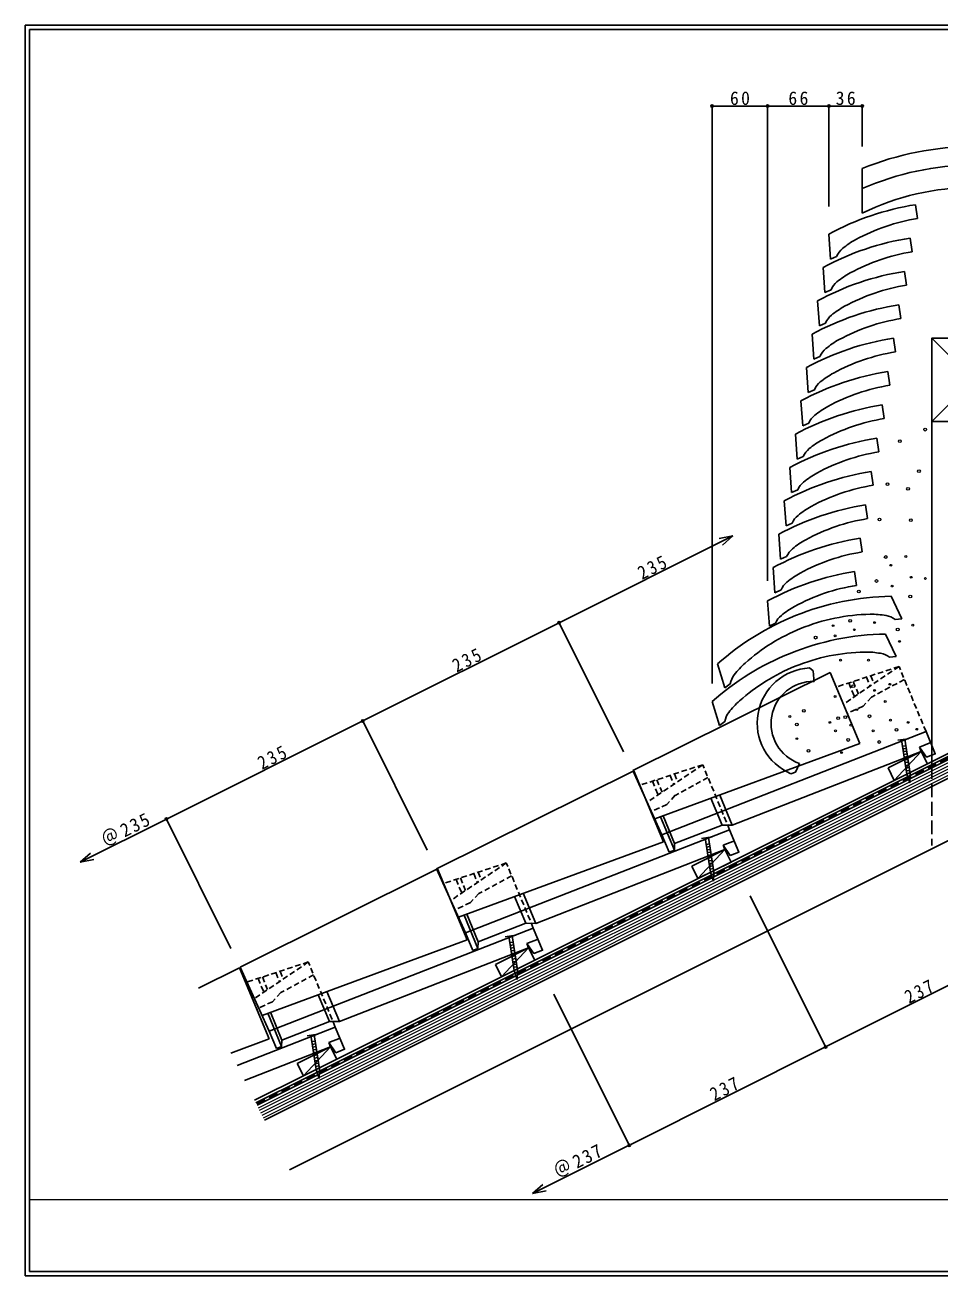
# Model space of a CAD drawing. Units: millimetres, scale not verified. Extents: x -1898 to 2142, y -2692 to 1538.
# Drawn here: x -1898 to -910, y -1252 to 98 of the extents above; entities that cross this region are included whole.
import ezdxf

# ---------------------------------------------------------------- set-up
doc = ezdxf.new("R2010")
doc.units = ezdxf.units.MM
doc.header["$LTSCALE"] = 5
doc.header["$PDMODE"] = 32
doc.header["$PDSIZE"] = 2.5
for name, pattern in [('DASHED1', [1.8, 1.2, -0.6]), ('DASHED2', [3, 2, -1]), ('DASHED3', [4, 3, -1])]:
    doc.linetypes.add(name, pattern=pattern)
doc.layers.add('0-A', color=7, linetype='Continuous', lineweight=25)
doc.styles.add('ＭＳ ゴシック', font='')
doc.styles.get('ＭＳ ゴシック').set_extended_font_data('MS Gothic')

msp = doc.modelspace()

# ---------------------------------------------------------------- linework, layer by layer
at = {"layer": '0-A'}
for p, q in [((91.806, 98.147), (-1898.193, 98.147)), ((-1898.193, -1251.853), (-1898.193, 98.147)), ((-1028.836, -600.559), (-1241.833, -706.442)), ((-997.018, -677.241), (-1028.836, -600.559)), ((-955.787, -673.784), (-944.421, -672.037)), ((-951.833, -673.177), (-946.153, -710.133)), ((-997.018, -677.241), (-1218.276, -758.633)), ((-930.706, -685.713), (-966.484, -703.601)), ((-950.77, -680.095), (-947.31, -679.564)), ((-950.314, -683.061), (-946.854, -682.529)), ((-949.858, -686.026), (-946.399, -685.494)), ((-949.403, -688.991), (-945.943, -688.459)), ((-920.254, -676.264), (-932.523, -681.054)), ((-930.706, -685.713), (-932.523, -681.054)), ((-924.84, -692.012), (-932.523, -681.054)), ((-923.998, -699.129), (-930.706, -685.713)), ((-923.998, -699.129), (-959.775, -717.018)), ((-948.947, -691.956), (-945.487, -691.424)), ((-948.491, -694.921), (-945.031, -694.39)), ((-948.035, -697.886), (-944.576, -697.354)), ((-947.579, -700.852), (-944.12, -700.32)), ((-1240.815, -706.55), (-1453.811, -812.432)), ((-1210.609, -775.618), (-1241.833, -706.442)), ((-1208.997, -783.232), (-1240.815, -706.55)), ((-947.123, -703.817), (-943.664, -703.285)), ((-946.668, -706.782), (-943.208, -706.25)), ((-946.212, -709.747), (-942.752, -709.216)), ((-942.904, -719.751), (-946.153, -710.133)), ((-945.178, -713.018), (-942.756, -712.647)), ((-944.203, -715.904), (-942.819, -715.691)), ((-1145.623, -765.284), (-1157.638, -736.322)), ((-1134.769, -765.344), (-1148.246, -732.868)), ((-1196.87, -785.286), (-1209.299, -755.327)), ((-1197.176, -792.291), (-1212.111, -756.38)), ((-1167.765, -779.775), (-1156.399, -778.028)), ((-1163.811, -779.168), (-1158.131, -816.124)), ((-1132.232, -782.255), (-1144.502, -787.045)), ((-1208.997, -783.232), (-1430.254, -864.624)), ((-1142.684, -791.704), (-1178.462, -809.592)), ((-1171.754, -823.008), (-1142.685, -791.703)), ((-1162.748, -786.086), (-1159.288, -785.555)), ((-1162.293, -789.051), (-1158.833, -788.52)), ((-1161.837, -792.017), (-1158.377, -791.485)), ((-1161.381, -794.982), (-1157.921, -794.45)), ((-1142.684, -791.704), (-1144.502, -787.045)), ((-1136.819, -798.003), (-1144.502, -787.045)), ((-1135.976, -805.12), (-1142.684, -791.704)), ((-1178.462, -809.592), (-1171.754, -823.008)), ((-1135.976, -805.12), (-1171.754, -823.008)), ((-1160.925, -797.947), (-1157.465, -797.415)), ((-1160.469, -800.912), (-1157.01, -800.381)), ((-1160.013, -803.877), (-1156.554, -803.345)), ((-1159.558, -806.842), (-1156.098, -806.311)), ((-1159.102, -809.808), (-1155.642, -809.276)), ((-1452.794, -812.54), (-1665.791, -918.423)), ((-1422.587, -881.609), (-1453.811, -812.432)), ((-1420.976, -889.223), (-1452.794, -812.54)), ((-1158.646, -812.773), (-1155.186, -812.241)), ((-1158.19, -815.738), (-1154.73, -815.207)), ((-1154.883, -825.742), (-1158.131, -816.124)), ((-1157.157, -819.009), (-1154.735, -818.638)), ((-1156.181, -821.895), (-1154.798, -821.682)), ((-1357.601, -871.275), (-1369.617, -842.313)), ((-1346.747, -871.335), (-1360.225, -838.859)), ((-1409.155, -898.282), (-1424.089, -862.371)), ((-1408.849, -891.277), (-1421.277, -861.318)), ((-1420.976, -889.223), (-1642.233, -970.615)), ((-1379.743, -885.766), (-1368.377, -884.019)), ((-1375.79, -885.159), (-1370.11, -922.115)), ((-1344.211, -888.246), (-1356.481, -893.036)), ((-1354.663, -897.695), (-1390.44, -915.583)), ((-1383.732, -928.999), (-1354.663, -897.694)), ((-1374.727, -892.077), (-1371.267, -891.546)), ((-1374.271, -895.042), (-1370.811, -894.511)), ((-1373.815, -898.008), (-1370.356, -897.476)), ((-1373.359, -900.973), (-1369.9, -900.441)), ((-1372.904, -903.938), (-1369.444, -903.406)), ((-1354.663, -897.695), (-1356.481, -893.036)), ((-1348.798, -903.994), (-1356.481, -893.036)), ((-1347.955, -911.111), (-1354.663, -897.695)), ((-1390.44, -915.583), (-1383.732, -928.999)), ((-1347.955, -911.111), (-1383.732, -928.999)), ((-1372.448, -906.903), (-1368.988, -906.372)), ((-1371.992, -909.868), (-1368.532, -909.336)), ((-1371.536, -912.833), (-1368.077, -912.302)), ((-1371.08, -915.799), (-1367.621, -915.267)), ((-1666.561, -919.426), (-1710.74, -941.388)), ((-1634.743, -996.108), (-1666.561, -919.426)), ((-1634.566, -987.6), (-1665.791, -918.423)), ((-1370.625, -918.764), (-1367.165, -918.232)), ((-1370.169, -921.729), (-1366.709, -921.198)), ((-1366.861, -931.733), (-1370.11, -922.115)), ((-1369.135, -925), (-1366.713, -924.628)), ((-1368.16, -927.886), (-1366.776, -927.673)), ((-1558.726, -977.326), (-1572.204, -944.85)), ((-1569.58, -977.266), (-1581.596, -948.304)), ((-1621.134, -1004.273), (-1636.068, -968.362)), ((-1620.828, -997.268), (-1633.256, -967.309)), ((-1634.743, -996.108), (-1675.823, -1011.22)), ((-1593.512, -992.652), (-1582.145, -990.904)), ((-1589.558, -992.045), (-1583.878, -1029.001)), ((-1588.495, -998.963), (-1585.035, -998.431)), ((-1557.978, -995.132), (-1570.248, -999.922)), ((-1568.431, -1004.58), (-1604.208, -1022.468)), ((-1597.5, -1035.885), (-1568.431, -1004.579)), ((-1588.039, -1001.928), (-1584.579, -1001.396)), ((-1587.583, -1004.893), (-1584.124, -1004.361)), ((-1587.127, -1007.858), (-1583.668, -1007.327)), ((-1586.672, -1010.824), (-1583.212, -1010.291)), ((-1568.431, -1004.58), (-1570.248, -999.922)), ((-1562.565, -1010.879), (-1570.248, -999.922)), ((-1561.723, -1017.996), (-1568.431, -1004.58)), ((-1604.208, -1022.468), (-1597.5, -1035.885)), ((-1561.723, -1017.996), (-1597.5, -1035.885)), ((-1586.216, -1013.789), (-1582.756, -1013.257)), ((-1585.76, -1016.754), (-1582.3, -1016.222)), ((-1585.304, -1019.719), (-1581.845, -1019.187)), ((-1584.848, -1022.684), (-1581.389, -1022.152)), ((-1584.393, -1025.649), (-1580.933, -1025.118)), ((-1583.937, -1028.615), (-1580.477, -1028.083)), ((-1580.629, -1038.619), (-1583.878, -1029.001)), ((-1582.903, -1031.886), (-1580.481, -1031.514)), ((-1581.928, -1034.771), (-1580.544, -1034.558)), ((-1898.193, -1251.853), (91.806, -1251.853))]:
    msp.add_line(p, q, dxfattribs=at)
at = {"layer": '0-A', "color": 2}
for p, q in [((86.806, 93.147), (-1893.194, 93.147)), ((-1893.194, -1246.853), (-1893.194, 93.147)), ((-994.345, -104.87), (-994.345, -56.721)), ((-934.539, -110.625), (-936.688, -95.773)), ((-1028.598, -154.529), (-1030.486, -127.521)), ((-940.539, -146.625), (-942.689, -131.774)), ((-1028.598, -154.529), (-1021.957, -151.547)), ((-1034.598, -190.529), (-1036.487, -163.521)), ((-946.539, -182.625), (-948.689, -167.774)), ((-1034.598, -190.529), (-1027.957, -187.547)), ((-1040.599, -226.529), (-1042.487, -199.522)), ((-952.539, -218.625), (-954.689, -203.774)), ((-1040.599, -226.529), (-1033.957, -223.547)), ((-1046.599, -262.529), (-1048.487, -235.521)), ((-958.539, -254.625), (-960.689, -239.774)), ((-1046.599, -262.529), (-1039.957, -259.547)), ((-1052.598, -298.529), (-1054.487, -271.521)), ((-964.54, -290.625), (-966.689, -275.773)), ((-1052.598, -298.529), (-1045.958, -295.547)), ((-1058.599, -334.529), (-1060.487, -307.522)), ((-970.54, -326.61), (-972.689, -311.759)), ((-1058.599, -334.529), (-1051.958, -331.547)), ((-1064.599, -370.514), (-1066.487, -343.507)), ((-976.54, -362.595), (-978.689, -347.743)), ((-1064.599, -370.514), (-1057.957, -367.532)), ((-1070.599, -406.499), (-1072.487, -379.491)), ((-982.54, -398.58), (-984.69, -383.728)), ((-1070.599, -406.499), (-1063.958, -403.517)), ((-1076.599, -442.483), (-1078.488, -415.476)), ((-988.541, -434.564), (-990.69, -419.713)), ((-1076.599, -442.483), (-1069.958, -439.502)), ((-1082.6, -478.468), (-1084.488, -451.461)), ((-994.541, -470.549), (-996.69, -455.698)), ((-1082.6, -478.468), (-1075.958, -475.487)), ((-1088.6, -514.453), (-1090.488, -487.445)), ((-1000.541, -506.534), (-1002.69, -491.682)), ((-1088.6, -514.453), (-1081.958, -511.471)), ((-1094.6, -550.438), (-1096.488, -523.43)), ((-951.545, -542.711), (-963.216, -518.282)), ((-1094.6, -550.438), (-1087.959, -547.456)), ((-958.794, -543.39), (-951.545, -542.711)), ((-957.545, -583.488), (-969.216, -559.059)), ((-1142.544, -617.173), (-1150.488, -591.291)), ((-964.793, -584.167), (-957.545, -583.488)), ((-1051.188, -595.717), (-1047.255, -598.871)), ((-1046.455, -607.55), (-1047.255, -598.871)), ((-1142.544, -617.173), (-1136.749, -612.767)), ((-1046.205, -610.254), (-1046.455, -607.55)), ((-1148.544, -657.95), (-1156.487, -632.068)), ((-1148.544, -657.95), (-1142.749, -653.544)), ((-925.492, -664.357), (-1210.609, -775.618)), ((-930.706, -685.713), (-1134.769, -765.344)), ((-930.706, -685.713), (-924.84, -692.012)), ((-1062.075, -698.744), (-1066.53, -708.18)), ((-1071.303, -709.799), (-1066.53, -708.18)), ((-1145.623, -765.284), (-1196.87, -785.286)), ((-1145.623, -765.284), (-1134.769, -765.344)), ((-1137.471, -770.347), (-1422.587, -881.609)), ((-1210.609, -775.618), (-1202.765, -794.474)), ((-1142.684, -791.704), (-1346.747, -871.335)), ((-1142.684, -791.704), (-1136.819, -798.003)), ((-1349.45, -876.338), (-1634.566, -987.6)), ((-1357.601, -871.275), (-1408.849, -891.277)), ((-1357.601, -871.275), (-1346.747, -871.335)), ((-1422.587, -881.609), (-1414.744, -900.465)), ((-1354.663, -897.695), (-1558.726, -977.326)), ((-1354.663, -897.695), (-1348.798, -903.994)), ((-1563.217, -983.224), (-1669.151, -1024.563)), ((-1569.58, -977.266), (-1620.828, -997.268)), ((-1569.58, -977.266), (-1558.726, -977.326)), ((-1634.566, -987.6), (-1626.723, -1006.456)), ((-1568.431, -1004.58), (-1661.068, -1040.73)), ((-1568.431, -1004.58), (-1562.565, -1010.879)), ((-1893.194, -1246.853), (86.806, -1246.853))]:
    msp.add_line(p, q, dxfattribs=at)
at = {"layer": '0-A', "color": 6}
for p, q in [((-1156.488, 10.664), (-1096.488, 10.664)), ((-1156.488, -612.379), (-1156.488, 10.664)), ((-1030.345, -97.763), (-1030.345, 10.664)), ((-1030.345, 10.664), (-994.345, 10.664)), ((-994.345, -33.098), (-994.345, 10.664)), ((-1321.631, -546.849), (-1134.054, -453.059)), ((-1134.054, -453.059), (-1148.749, -456.066)), ((-1134.054, -453.059), (-1145.277, -463.011)), ((-1533.609, -652.84), (-1321.631, -546.849)), ((-1321.631, -546.849), (-1251.911, -686.285)), ((-1745.588, -758.831), (-1533.609, -652.84)), ((-1533.609, -652.84), (-1463.89, -792.277)), ((-1745.588, -758.831), (-1838.687, -805.381)), ((-1745.588, -758.831), (-1675.869, -898.268)), ((-1838.687, -805.381), (-1827.465, -795.43)), ((-1838.687, -805.381), (-1823.993, -802.374)), ((-1115.457, -841.685), (-1033.944, -1004.709)), ((-1327.437, -947.676), (-1245.922, -1110.701)), ((-1245.922, -1110.7), (-1350.378, -1162.929)), ((-1350.378, -1162.929), (-1339.155, -1152.977)), ((-1350.378, -1162.929), (-1335.683, -1159.922))]:
    msp.add_line(p, q, dxfattribs=at)
at = {"layer": '0-A', "color": 3}
for p, q in [((-919.345, -239.864), (-829.345, -329.864)), ((-919.345, -314.864), (-919.345, -700.187)), ((-1647.608, -1067.647), (-882.395, -685.035)), ((-1597.5, -1035.885), (-885.078, -679.669)), ((-1596.158, -1038.568), (-883.736, -682.352)), ((-1639.558, -1083.747), (-874.345, -701.135)), ((-1612.725, -1137.412), (-874.345, -768.217)), ((-1597.5, -1035.885), (-1650.292, -1062.281)), ((-1596.158, -1038.568), (-1648.95, -1064.964))]:
    msp.add_line(p, q, dxfattribs=at)
at = {"layer": '0-A', "linetype": 'DASHED1'}
for p, q in [((-954.627, -594.143), (-1022.32, -616.266)), ((-954.627, -594.143), (-1014.652, -634.743)), ((-989.856, -605.655), (-985.864, -615.271)), ((-985.094, -604.098), (-981.644, -612.413)), ((-925.492, -664.357), (-954.627, -594.143)), ((-1008.895, -611.877), (-1002.749, -626.691)), ((-1004.136, -610.321), (-998.528, -623.834)), ((-948.879, -608.001), (-984.234, -627.165)), ((-1166.605, -700.134), (-1234.298, -722.257)), ((-1166.605, -700.134), (-1226.631, -740.734)), ((-1137.471, -770.347), (-1166.605, -700.134)), ((-1201.835, -711.646), (-1197.843, -721.262)), ((-1197.073, -710.089), (-1193.623, -718.404)), ((-1160.858, -713.992), (-1196.212, -733.156)), ((-1220.873, -717.868), (-1214.727, -732.682)), ((-1216.114, -716.312), (-1210.506, -729.825)), ((-1378.584, -806.124), (-1446.278, -828.248)), ((-1378.584, -806.124), (-1438.61, -846.725)), ((-1349.45, -876.338), (-1378.584, -806.124)), ((-1428.093, -822.303), (-1422.485, -835.816)), ((-1413.814, -817.637), (-1409.822, -827.253)), ((-1409.052, -816.08), (-1405.602, -824.395)), ((-1372.837, -819.983), (-1408.191, -839.147)), ((-1432.852, -823.859), (-1426.706, -838.673)), ((-1592.351, -913.01), (-1660.045, -935.133)), ((-1592.351, -913.01), (-1652.377, -953.61)), ((-1563.217, -983.224), (-1592.351, -913.01)), ((-1646.62, -930.745), (-1640.473, -945.558)), ((-1641.86, -929.189), (-1636.252, -942.702)), ((-1627.581, -924.522), (-1623.589, -934.138)), ((-1622.819, -922.966), (-1619.369, -931.281)), ((-1586.604, -926.868), (-1621.959, -946.033))]:
    msp.add_line(p, q, dxfattribs=at)
at = {"layer": '0-A', "color": 6, "linetype": 'DASHED2'}
msp.add_line((-887.762, -686.041), (-1648.279, -1066.306), dxfattribs=at)
at = {"layer": '0-A', "color": 4, "lineweight": 9}
for p, q in [((-1646.266, -1070.331), (-881.053, -687.718)), ((-1644.925, -1073.014), (-879.712, -690.402)), ((-1643.583, -1075.697), (-878.37, -693.085)), ((-1642.242, -1078.381), (-877.028, -695.768)), ((-1640.9, -1081.064), (-875.687, -698.451)), ((-1893.194, -1169.493), (86.806, -1169.493))]:
    msp.add_line(p, q, dxfattribs=at)
at = {"layer": '0-A', "color": 3, "linetype": 'DASHED3'}
msp.add_line((-919.345, -700.187), (-919.345, -787.395), dxfattribs=at)
at = {"layer": '0-A', "color": 6}
for points in [[(-1096.488, -501.716), (-1096.488, 10.664), (-1030.345, 10.664)], [(-1244.133, -1109.806), (-1033.944, -1004.709), (-823.754, -899.613)]]:
    msp.add_lwpolyline(points, dxfattribs=at)
at = {"layer": '0-A', "color": 3}
msp.add_lwpolyline([(-919.345, -329.864), (-919.345, -239.864), (-829.345, -239.864), (-829.345, -329.864), (-919.345, -329.864), (-829.345, -239.864)], dxfattribs=at)
at = {"layer": '0-A', "linetype": 'DASHED1'}
for points in [[(-984.287, -627.062), (-993.168, -636.967), (-1010.491, -644.8)], [(-1196.266, -733.053), (-1205.147, -742.958), (-1222.469, -750.791)], [(-1408.245, -839.043), (-1417.126, -848.949), (-1434.448, -856.782)], [(-1622.012, -945.929), (-1630.893, -955.834), (-1648.215, -963.667)]]:
    msp.add_lwpolyline(points, dxfattribs=at)
at = {"layer": '0-A'}
for points in [[(-948.374, -672.645), (-942.694, -709.601), (-942.904, -719.751)], [(-966.484, -703.601), (-959.775, -717.018), (-930.706, -685.713)], [(-1160.352, -778.636), (-1154.672, -815.592), (-1154.883, -825.742)], [(-1372.33, -884.627), (-1366.65, -921.583), (-1366.861, -931.733)], [(-1586.098, -991.512), (-1580.418, -1028.468), (-1580.629, -1038.619)]]:
    msp.add_lwpolyline(points, dxfattribs=at)
at = {"layer": '0-A', "color": 2}
for points in [[(-925.492, -664.357), (-915.526, -688.377), (-924.84, -692.012)], [(-1137.471, -770.347), (-1127.504, -794.368), (-1136.819, -798.003)], [(-1196.841, -785.287), (-1197.176, -792.291), (-1202.765, -794.474)], [(-1349.45, -876.338), (-1339.483, -900.359), (-1348.798, -903.994)], [(-1408.819, -891.278), (-1409.155, -898.282), (-1414.744, -900.465)], [(-1563.217, -983.224), (-1553.251, -1007.244), (-1562.565, -1010.879)], [(-1620.798, -997.269), (-1621.134, -1004.273), (-1626.723, -1006.456)]]:
    msp.add_lwpolyline(points, dxfattribs=at)
at = {"layer": '0-A', "color": 4, "lineweight": 9}
for centre, radius in [((-926.472, -338.496), 1.5), ((-953.717, -350.896), 1.5), ((-933.099, -383.414), 1.5), ((-966.971, -397.287), 1.5), ((-944.88, -402.441), 1.5), ((-975.808, -435.578), 1.5), ((-941.935, -436.314), 1.5), ((-969.015, -475.944), 1.5), ((-963.372, -484.886), 1), ((-947.253, -475.483), 1), ((-941.432, -497.871), 1), ((-926.208, -499.065), 1), ((-998.019, -513.234), 1.5), ((-978.856, -501.84), 1.5), ((-962.029, -507.274), 1), ((-942.457, -518.501), 1.5), ((-1025.886, -550.05), 1), ((-1007.342, -544.828), 1.5), ((-1002.878, -554.432), 1), ((-980.966, -546.763), 1), ((-956.067, -554.151), 1.5), ((-939.882, -549.502), 1), ((-1044.633, -562.955), 1.5), ((-1023.694, -561.005), 1), ((-954.124, -567.031), 1), ((-1017.668, -587.3), 1), ((-987.54, -587.3), 1), ((-1003.996, -615.25), 1.5), ((-980.966, -619.899), 1), ((-964.533, -613.325), 1), ((-1023.694, -626.472), 1), ((-969.463, -631.95), 1), ((-1072.494, -648.102), 1), ((-1057.401, -642.069), 1.5), ((-1012.579, -648.866), 1.5), ((-1000.139, -640.715), 1), ((-986.475, -647.87), 1.5), ((-1064.911, -656.751), 1.5), ((-1029.172, -654.41), 1), ((-1020.439, -649.851), 1.5), ((-1006.712, -657.487), 1), ((-963.985, -652.009), 1), ((-957.442, -662.45), 1.5), ((-944.812, -654.41), 1), ((-935.499, -661.87), 1), ((-1064.825, -671.995), 1), ((-1023.146, -663.513), 1), ((-1009.483, -673.406), 1.5), ((-982.61, -663.513), 1), ((-976.067, -675.598), 1.5), ((-1052.257, -685.175), 1.5), ((-1016.573, -687.068), 1)]:
    msp.add_circle(centre, radius, dxfattribs=at)
at = {"layer": '0-A', "color": 2}
for centre, radius, start, end in [((-872.844, -355.069), 322.14, 68.41685, 112.15833), ((-872.844, -355.069), 302.14, 66.90849, 113.71162), ((-872.844, -355.069), 278.14, 64.78334, 115.90198), ((-892.119, -381.887), 289.564, 98.85405, 118.54482), ((-901.56, -316.666), 208.663, 99.09355, 118.56778), ((-898.12, -417.887), 289.564, 98.85405, 118.54482), ((-958.305, -212.449), 90, 118.56778, 129.54671), ((-1001.341, -160.329), 22.408, 129.54668, 156.92668), ((-907.561, -352.666), 208.663, 99.09355, 118.56778), ((-904.12, -453.887), 289.564, 98.85405, 118.54482), ((-964.305, -248.449), 90, 118.56778, 129.54671), ((-1007.341, -196.329), 22.408, 129.54668, 156.92668), ((-913.561, -388.666), 208.663, 99.09355, 118.56778), ((-910.12, -489.887), 289.564, 98.85405, 118.54482), ((-1013.342, -232.329), 22.408, 129.54668, 156.92668), ((-970.305, -284.449), 90, 118.56778, 129.54671), ((-919.561, -424.665), 208.663, 99.09355, 118.56778), ((-916.12, -525.887), 289.564, 98.85405, 118.54482), ((-976.306, -320.449), 90, 118.56778, 129.54671), ((-1019.342, -268.329), 22.408, 129.54668, 156.92668), ((-925.561, -460.666), 208.663, 99.09355, 118.56778), ((-922.12, -561.887), 289.564, 98.85405, 118.54482), ((-982.306, -356.45), 90, 118.56778, 129.54671), ((-1025.342, -304.329), 22.408, 129.54668, 156.92668), ((-931.561, -496.666), 208.663, 99.09355, 118.56778), ((-928.12, -597.872), 289.564, 98.85405, 118.54482), ((-1031.342, -340.329), 22.408, 129.54668, 156.92668), ((-988.305, -392.449), 90, 118.56778, 129.54671), ((-937.561, -532.651), 208.663, 99.09355, 118.56778), ((-934.12, -633.857), 289.564, 98.85405, 118.54482), ((-994.306, -428.434), 90, 118.56778, 129.54671), ((-1037.342, -376.314), 22.408, 129.54668, 156.92668), ((-943.561, -568.635), 208.663, 99.09355, 118.56778), ((-940.121, -669.841), 289.564, 98.85405, 118.54482), ((-1000.306, -464.419), 90, 118.56778, 129.54671), ((-1043.342, -412.299), 22.408, 129.54668, 156.92668), ((-949.562, -604.62), 208.663, 99.09355, 118.56778), ((-946.121, -705.826), 289.564, 98.85405, 118.54482), ((-1049.342, -448.284), 22.408, 129.54668, 156.92668), ((-1006.306, -500.404), 90, 118.56778, 129.54671), ((-955.562, -640.605), 208.663, 99.09355, 118.56778), ((-952.121, -741.811), 289.564, 98.85405, 118.54482), ((-1012.306, -536.389), 90, 118.56778, 129.54671), ((-1055.343, -484.268), 22.408, 129.54668, 156.92668), ((-961.562, -676.59), 208.663, 99.09355, 118.56778), ((-958.121, -777.796), 289.564, 98.85405, 118.54482), ((-1018.307, -572.373), 90, 118.56778, 129.54671), ((-1061.343, -520.253), 22.408, 129.54668, 156.92668), ((-967.562, -712.574), 208.663, 99.09355, 118.56778), ((-958.212, -807.802), 289.564, 90.99025, 111.91638), ((-958.212, -807.803), 289.564, 111.91629, 131.60707), ((-1067.343, -556.238), 22.408, 129.54668, 156.92668), ((-1024.307, -608.358), 90, 118.56778, 129.54671), ((-982.149, -746.402), 208.663, 90.96725, 112.15588), ((-984.152, -627.756), 90, 79.98834, 90.96727), ((-972.401, -561.194), 22.408, 52.60835, 79.98836), ((-982.149, -746.403), 208.663, 112.15579, 131.63004), ((-964.212, -848.579), 289.564, 90.99025, 111.91638), ((-964.212, -848.58), 289.564, 111.91629, 131.60707), ((-988.149, -787.179), 208.663, 90.96725, 112.15588), ((-990.152, -668.533), 90, 79.98834, 90.96727), ((-978.401, -601.971), 22.408, 52.60835, 79.98836), ((-1060.98, -657.707), 90, 131.63005, 142.60898), ((-988.149, -787.179), 208.663, 112.15579, 131.63004), ((-1114.682, -616.662), 22.408, 142.60902, 169.98903), ((-1048.301, -655.04), 59.393, 92.78564, 247.21436), ((-1047.318, -655.722), 45.481, 88.59738, 251.06808), ((-1066.98, -698.485), 90, 131.63005, 142.60898), ((-1120.682, -657.44), 22.408, 142.60902, 169.98903)]:
    msp.add_arc(centre, radius, start, end, dxfattribs=at)
at = {"layer": '0-A', "color": 6}
for p in [(-1156.488, 10.664), (-1096.488, 10.664), (-1030.345, 10.664), (-994.345, 10.664), (-1321.631, -546.849), (-1533.609, -652.84), (-1745.588, -758.831), (-1033.944, -1004.709), (-1245.922, -1110.7)]:
    msp.add_point(p, dxfattribs=at)

# ---------------------------------------------------------------- texts
at = {"layer": '0-A', "color": 3, "char_height": 14.66, "attachment_point": 7, "style": 'ＭＳ ゴシック'}
for s, insert in [('\\T1.27;\\W0.95;60', (-1137.114, 11.664)), ('\\T1.27;\\W0.95;66', (-1074.042, 11.664)), ('\\T1.27;\\W0.95;36', (-1022.97, 11.664))]:
    msp.add_mtext(s, dxfattribs=dict(at, insert=insert))
for s, insert, rotation in [('\\T1.27;\\W0.9;235', (-1232.012, -500.921), 26.565), ('\\T1.27;\\W0.9;235', (-1432.14, -600.986), 26.565), ('\\T1.27;\\W0.9;235', (-1642.33, -706.083), 26.565), ('\\T1.21;\\W0.95;＠235', (-1810.705, -790.272), 26.565), ('\\T1.27;\\W0.9;237', (-943.831, -958.534), 26.565), ('\\T1.27;\\W0.9;237', (-1154.02, -1063.63), 26.565), ('\\T1.21;\\W0.95;＠237', (-1322.395, -1147.82), 26.566)]:
    msp.add_mtext(s, dxfattribs=dict(at, insert=insert, rotation=rotation))

doc.saveas('drawing.dxf')
